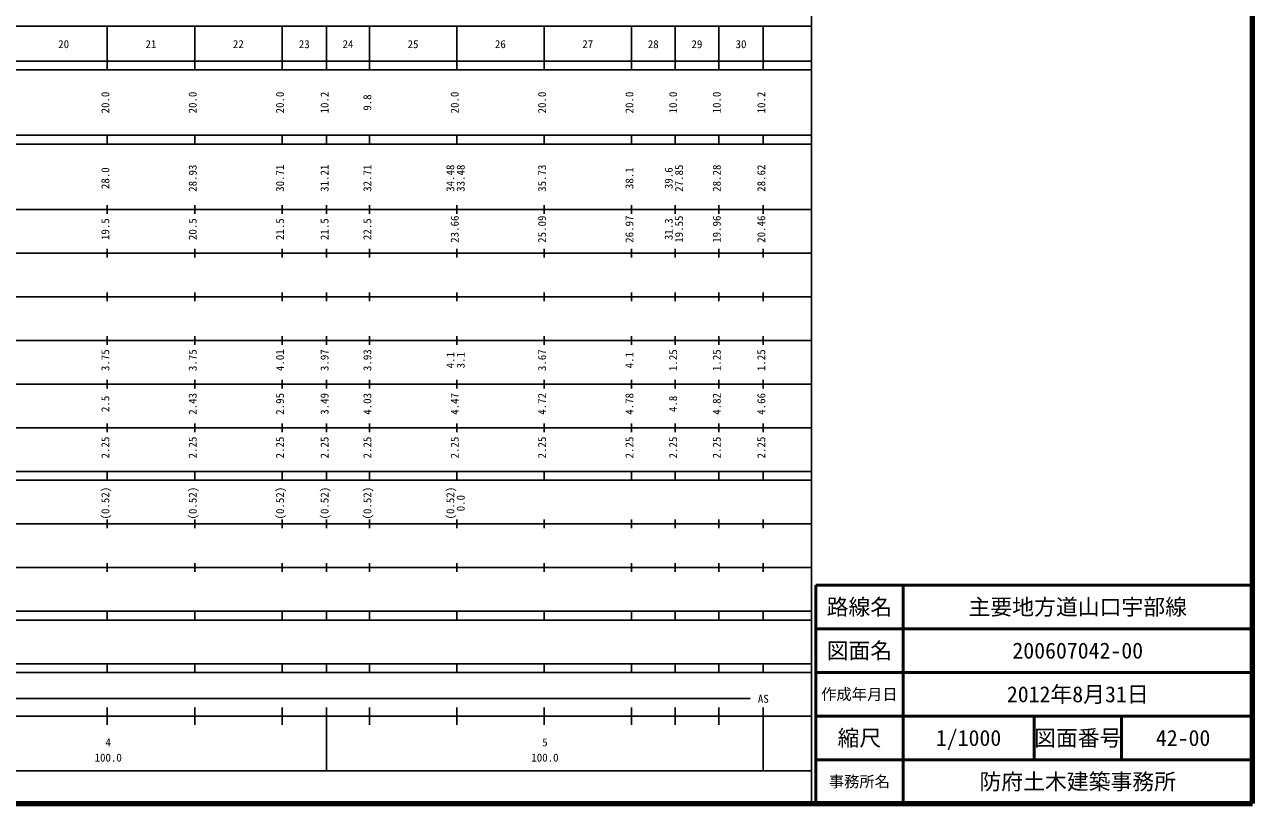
# Model space of a CAD drawing. Units: millimetres on the paper, enlarged 1000 times. Extents: x 40000 to 680000, y 20000 to 380000.
# Drawn here: x 398848 to 680000, y 20000 to 198357 of the extents above; entities that cross this region are included whole.
import ezdxf
from ezdxf.enums import TextEntityAlignment as Align

# ---------------------------------------------------------------- set-up
doc = ezdxf.new("R2010")
doc.units = ezdxf.units.MM
doc.header["$LTSCALE"] = 1000
for name, color, linetype, lineweight in [('M-TTL', 2, 'Continuous', 140), ('M-TTL-BAND', 7, 'Continuous', 25), ('M-TTL-FRAM', 2, 'Continuous', 50), ('M-TTL-LINE', 7, 'Continuous', 50)]:
    doc.layers.add(name, color=color, linetype=linetype, lineweight=lineweight)
doc.layers.add('M-TTL-TXT', color=7, linetype='Continuous')
doc.styles.add('ＭＳ ゴシック', font='')
doc.styles.get('ＭＳ ゴシック').set_extended_font_data('MS Gothic')

msp = doc.modelspace()

# ---------------------------------------------------------------- linework, layer by layer
at = {"layer": 'M-TTL'}
for p, q in [((680000, 20000), (680000, 380000)), ((40000, 20000), (680000, 20000))]:
    msp.add_line(p, q, dxfattribs=at)
at = {"layer": 'M-TTL-BAND'}
for p, q in [((579000, 20000), (579000, 370000)), ((68000, 198000), (579000, 198000)), ((417800, 188000), (417800, 198000)), ((437800, 188000), (437800, 198000)), ((457800, 188000), (457800, 198000)), ((468000, 188000), (468000, 198000)), ((477800, 188000), (477800, 198000)), ((497800, 188000), (497800, 198000)), ((517800, 188000), (517800, 198000)), ((537800, 188000), (537800, 198000)), ((547800, 188000), (547800, 198000)), ((557800, 188000), (557800, 198000)), ((568000, 188000), (568000, 198000)), ((40000, 190000), (579000, 190000)), ((40000, 188000), (579000, 188000)), ((40000, 173000), (579000, 173000)), ((417800, 171000), (417800, 173000)), ((437800, 171000), (437800, 173000)), ((457800, 171000), (457800, 173000)), ((468000, 171000), (468000, 173000)), ((477800, 171000), (477800, 173000)), ((497800, 171000), (497800, 173000)), ((517800, 171000), (517800, 173000)), ((537800, 171000), (537800, 173000)), ((547800, 171000), (547800, 173000)), ((557800, 171000), (557800, 173000)), ((568000, 171000), (568000, 173000)), ((40000, 171000), (579000, 171000)), ((40000, 156000), (579000, 156000)), ((417800, 155000), (417800, 157000)), ((437800, 155000), (437800, 157000)), ((457800, 155000), (457800, 157000)), ((468000, 155000), (468000, 157000)), ((477800, 155000), (477800, 157000)), ((497800, 155000), (497800, 157000)), ((517800, 155000), (517800, 157000)), ((537800, 155000), (537800, 157000)), ((547800, 155000), (547800, 157000)), ((557800, 155000), (557800, 157000)), ((568000, 155000), (568000, 157000)), ((417800, 145000), (417800, 147000)), ((437800, 145000), (437800, 147000)), ((457800, 145000), (457800, 147000)), ((468000, 145000), (468000, 147000)), ((477800, 145000), (477800, 147000)), ((497800, 145000), (497800, 147000)), ((517800, 145000), (517800, 147000)), ((537800, 145000), (537800, 147000)), ((547800, 145000), (547800, 147000)), ((557800, 145000), (557800, 147000)), ((568000, 145000), (568000, 147000)), ((46000, 146000), (579000, 146000)), ((52000, 136000), (579000, 136000)), ((417800, 135000), (417800, 137000)), ((437800, 135000), (437800, 137000)), ((457800, 135000), (457800, 137000)), ((468000, 135000), (468000, 137000)), ((477800, 135000), (477800, 137000)), ((497800, 135000), (497800, 137000)), ((517800, 135000), (517800, 137000)), ((537800, 135000), (537800, 137000)), ((547800, 135000), (547800, 137000)), ((557800, 135000), (557800, 137000)), ((568000, 135000), (568000, 137000)), ((417800, 125000), (417800, 127000)), ((437800, 125000), (437800, 127000)), ((457800, 125000), (457800, 127000)), ((468000, 125000), (468000, 127000)), ((477800, 125000), (477800, 127000)), ((497800, 125000), (497800, 127000)), ((517800, 125000), (517800, 127000)), ((537800, 125000), (537800, 127000)), ((547800, 125000), (547800, 127000)), ((557800, 125000), (557800, 127000)), ((568000, 125000), (568000, 127000)), ((46000, 126000), (579000, 126000)), ((52000, 116000), (579000, 116000)), ((417800, 115000), (417800, 117000)), ((437800, 115000), (437800, 117000)), ((457800, 115000), (457800, 117000)), ((468000, 115000), (468000, 117000)), ((477800, 115000), (477800, 117000)), ((497800, 115000), (497800, 117000)), ((517800, 115000), (517800, 117000)), ((537800, 115000), (537800, 117000)), ((547800, 115000), (547800, 117000)), ((557800, 115000), (557800, 117000)), ((568000, 115000), (568000, 117000)), ((417800, 105000), (417800, 107000)), ((437800, 105000), (437800, 107000)), ((457800, 105000), (457800, 107000)), ((468000, 105000), (468000, 107000)), ((477800, 105000), (477800, 107000)), ((497800, 105000), (497800, 107000)), ((517800, 105000), (517800, 107000)), ((537800, 105000), (537800, 107000)), ((547800, 105000), (547800, 107000)), ((557800, 105000), (557800, 107000)), ((568000, 105000), (568000, 107000)), ((46000, 106000), (579000, 106000)), ((40000, 96000), (579000, 96000)), ((417800, 94000), (417800, 96000)), ((437800, 94000), (437800, 96000)), ((457800, 94000), (457800, 96000)), ((468000, 94000), (468000, 96000)), ((477800, 94000), (477800, 96000)), ((497800, 94000), (497800, 96000)), ((517800, 94000), (517800, 96000)), ((537800, 94000), (537800, 96000)), ((547800, 94000), (547800, 96000)), ((557800, 94000), (557800, 96000)), ((568000, 94000), (568000, 96000)), ((40000, 94000), (579000, 94000)), ((417800, 83000), (417800, 85000)), ((437800, 83000), (437800, 85000)), ((457800, 83000), (457800, 85000)), ((468000, 83000), (468000, 85000)), ((477800, 83000), (477800, 85000)), ((497800, 83000), (497800, 85000)), ((517800, 83000), (517800, 85000)), ((537800, 83000), (537800, 85000)), ((547800, 83000), (547800, 85000)), ((557800, 83000), (557800, 85000)), ((568000, 83000), (568000, 85000)), ((49000, 84000), (579000, 84000)), ((40000, 74000), (579000, 74000)), ((417800, 73000), (417800, 75000)), ((437800, 73000), (437800, 75000)), ((457800, 73000), (457800, 75000)), ((468000, 73000), (468000, 75000)), ((477800, 73000), (477800, 75000)), ((497800, 73000), (497800, 75000)), ((517800, 73000), (517800, 75000)), ((537800, 73000), (537800, 75000)), ((547800, 73000), (547800, 75000)), ((557800, 73000), (557800, 75000)), ((568000, 73000), (568000, 75000)), ((40000, 64000), (579000, 64000)), ((40000, 62000), (579000, 62000)), ((417800, 62000), (417800, 64000)), ((437800, 62000), (437800, 64000)), ((457800, 62000), (457800, 64000)), ((468000, 62000), (468000, 64000)), ((477800, 62000), (477800, 64000)), ((497800, 62000), (497800, 64000)), ((517800, 62000), (517800, 64000)), ((537800, 62000), (537800, 64000)), ((547800, 62000), (547800, 64000)), ((557800, 62000), (557800, 64000)), ((568000, 62000), (568000, 64000)), ((40000, 52000), (579000, 52000)), ((417800, 50000), (417800, 52000)), ((437800, 50000), (437800, 52000)), ((457800, 50000), (457800, 52000)), ((468000, 50000), (468000, 52000)), ((477800, 50000), (477800, 52000)), ((497800, 50000), (497800, 52000)), ((517800, 50000), (517800, 52000)), ((537800, 50000), (537800, 52000)), ((547800, 50000), (547800, 52000)), ((557800, 50000), (557800, 52000)), ((568000, 50000), (568000, 52000)), ((40000, 50000), (579000, 50000)), ((71000, 44000), (565000, 44000)), ((40000, 40000), (579000, 40000)), ((417800, 38000), (417800, 42000)), ((437800, 38000), (437800, 42000)), ((457800, 38000), (457800, 42000)), ((468000, 27500), (468000, 42000)), ((477800, 38000), (477800, 42000)), ((497800, 38000), (497800, 42000)), ((517800, 38000), (517800, 42000)), ((537800, 38000), (537800, 42000)), ((547800, 38000), (547800, 42000)), ((557800, 38000), (557800, 42000)), ((568000, 27500), (568000, 42000)), ((68000, 27500), (579000, 27500))]:
    msp.add_line(p, q, dxfattribs=at)
at = {"layer": 'M-TTL-FRAM'}
for p, q in [((680000, 70000), (580000, 70000)), ((580000, 70000), (580000, 20000))]:
    msp.add_line(p, q, dxfattribs=at)
at = {"layer": 'M-TTL-LINE'}
for p, q in [((600000, 70000), (600000, 20000)), ((680000, 60000), (580000, 60000)), ((680000, 50000), (580000, 50000)), ((680000, 40000), (580000, 40000)), ((630000, 40000), (630000, 30000)), ((650000, 40000), (650000, 30000)), ((680000, 30000), (580000, 30000))]:
    msp.add_line(p, q, dxfattribs=at)

# ---------------------------------------------------------------- texts
at = {"layer": 'M-TTL-BAND', "style": 'ＭＳ ゴシック'}
for s, p in [('20', (407800, 192405)), ('21', (427800, 192405)), ('22', (447800, 192405)), ('23', (462900, 192405)), ('24', (472900, 192405)), ('25', (487800, 192405)), ('26', (507800, 192405)), ('27', (527800, 192405)), ('28', (542800, 192405)), ('29', (552800, 192405)), ('30', (562900, 192405)), ('AS', (568000, 42500)), ('4', (418000, 32523)), ('5', (518000, 32523)), ('100.0', (418000, 29033)), ('100.0', (518000, 29033))]:
    msp.add_text(s, height=1833, dxfattribs=at).set_placement(p, align=Align.BOTTOM_CENTER)
for s, p in [('20.0', (418800, 180500)), ('20.0', (438800, 180500)), ('20.0', (458800, 180500)), ('10.2', (469000, 180500)), ('20.0', (498800, 180500)), ('20.0', (518800, 180500)), ('20.0', (538800, 180500)), ('10.0', (548800, 180500)), ('10.0', (558800, 180500)), ('10.2', (569000, 180500)), ('9.8', (478800, 180500)), ('28.93', (438800, 163174)), ('30.71', (458800, 163174)), ('31.21', (469000, 163174)), ('32.71', (478800, 163174)), ('34.48', (497800, 163174)), ('33.48', (500170, 163174)), ('35.73', (518800, 163174)), ('27.85', (550170, 163174)), ('28.28', (558800, 163174)), ('28.62', (569000, 163174)), ('28.0', (418800, 163174)), ('38.1', (538800, 163174)), ('39.6', (547800, 163174)), ('19.5', (418800, 151500)), ('20.5', (438800, 151500)), ('21.5', (458800, 151500)), ('21.5', (469000, 151500)), ('22.5', (478800, 151500)), ('23.66', (498800, 151500)), ('25.09', (518800, 151500)), ('26.97', (538800, 151500)), ('31.3', (547800, 151500)), ('19.55', (550170, 151500)), ('19.96', (558800, 151500)), ('20.46', (569000, 151500)), ('3.75', (418800, 121500)), ('3.75', (438800, 121500)), ('4.01', (458800, 121500)), ('3.97', (469000, 121500)), ('3.93', (478800, 121500)), ('3.67', (518800, 121500)), ('1.25', (548800, 121500)), ('1.25', (558800, 121500)), ('1.25', (569000, 121500)), ('4.1', (497800, 121500)), ('3.1', (500170, 121500)), ('4.1', (538800, 121500)), ('2.5', (418800, 111500)), ('2.43', (438800, 111500)), ('2.95', (458800, 111500)), ('3.49', (469000, 111500)), ('4.03', (478800, 111500)), ('4.47', (498800, 111500)), ('4.72', (518800, 111500)), ('4.78', (538800, 111500)), ('4.8', (548800, 111500)), ('4.82', (558800, 111500)), ('4.66', (569000, 111500)), ('2.25', (418800, 101500)), ('2.25', (438800, 101500)), ('2.25', (458800, 101500)), ('2.25', (469000, 101500)), ('2.25', (478800, 101500)), ('2.25', (498800, 101500)), ('2.25', (518800, 101500)), ('2.25', (538800, 101500)), ('2.25', (548800, 101500)), ('2.25', (558800, 101500)), ('2.25', (569000, 101500)), ('(0.52)', (418800, 88764)), ('(0.52)', (438800, 88764)), ('(0.52)', (458800, 88764)), ('(0.52)', (469000, 88764)), ('(0.52)', (478800, 88764)), ('(0.52)', (497800, 88764)), ('0.0', (500170, 88764))]:
    msp.add_text(s, height=1833, rotation=90, dxfattribs=at).set_placement(p, align=Align.BOTTOM_CENTER)
at = {"layer": 'M-TTL-TXT', "style": 'ＭＳ ゴシック'}
for s, height, p in [('路線名', 3666, (590000, 65000)), ('路線名', 3666, (590000, 65000)), ('主要地方道山口宇部線', 3666, (640000, 65000)), ('図面名', 3666, (590000, 55000)), ('図面名', 3666, (590000, 55000)), ('200607042-00', 3666, (640000, 55000)), ('作成年月日', 2566, (590000, 45000)), ('作成年月日', 2566, (590000, 45000)), ('2012年8月31日', 3666, (640000, 45000)), ('縮尺', 3666, (590000, 35000)), ('縮尺', 3666, (590000, 35000)), ('1/1000', 3666, (615000, 35000)), ('図面番号', 3666, (640000, 35000)), ('図面番号', 3666, (640000, 35000)), ('42-00', 3666, (664125, 35000)), ('事務所名', 2566, (590000, 25000)), ('事務所名', 2566, (590000, 25000)), ('防府土木建築事務所', 3666, (640000, 25000))]:
    msp.add_text(s, height=height, dxfattribs=at).set_placement(p, align=Align.MIDDLE_CENTER)

doc.saveas('drawing.dxf')
